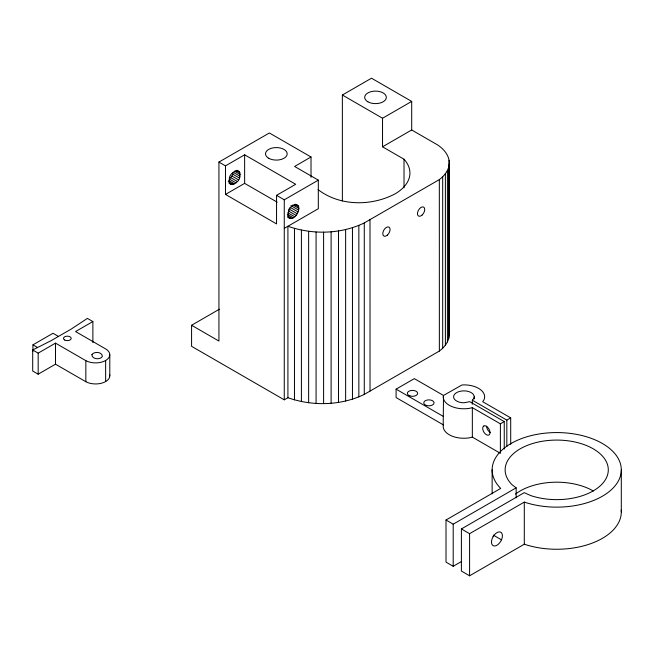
<?xml version="1.0" encoding="UTF-8"?>
<svg xmlns="http://www.w3.org/2000/svg" width="654" height="654" viewBox="0 0 654 654"><rect width="100%" height="100%" fill="white"/><g stroke="black" fill="none" stroke-linecap="round" stroke-linejoin="round"><path stroke-width="0.98" d="M219.409 309.195L191.581 325.267L191.581 346.318L284.269 399.831L287.915 397.722C312.465 406.33 340.693 405.774 364.27 394.411L439.365 351.051C444.45 347.233 448.832 341.756 449.282 335.191L449.282 163.721C449.625 155.717 443.902 149.014 437.534 144.886L411.701 129.974L382.541 146.807L404.017 159.224L404.017 187.804M311.018 177.381L311.018 156.985L269.366 132.966L218.935 162.078L218.935 341.061L191.581 325.267M284.269 399.831L284.269 199.797L276.544 195.342L276.544 223.905L225.483 194.426L225.483 165.863L218.935 162.078M287.915 397.722L287.915 226.259C312.465 234.868 340.693 234.304 364.27 222.94L439.325 179.605C444.434 175.795 448.832 170.302 449.282 163.721M294.464 399.872L294.464 228.401M301.404 401.548L301.404 230.085M308.639 402.741L308.639 231.279M316.078 403.428L316.078 231.966M311.018 156.985L294.611 166.459L318.318 180.144L318.318 208.708L284.269 228.36M323.599 403.6L323.599 232.137M331.104 403.256L331.104 231.794M338.486 402.398L338.486 230.936M342.369 200.95L342.369 95.026L371.505 78.202L411.701 101.411L411.701 129.974M345.631 401.041L345.631 229.579M352.457 399.202L352.457 227.739M358.85 396.913L358.85 225.442M364.27 394.411L364.27 222.94M442.684 348.239L442.684 176.776M445.39 345.181L445.39 173.719M447.418 341.96L447.418 170.49M448.718 338.608L448.718 167.138M449.094 160.287L449.282 335.191M239.887 176.163C241.547 166.165 228.9 172.394 229.317 179C227.657 188.99 240.304 182.76 239.887 176.163L233.331 172.378L231.917 176.032L229.464 179.082L236.02 182.867M298.665 210.106C300.627 201.326 289.346 204.939 288.398 210.948L296.123 215.411L297.251 213.752L298.665 210.106L290.94 205.642M510.7 444.303L510.7 417.873L482.652 401.687L483.927 399.921A20.715 11.96 0 0 0 463.915 384.863L461.863 385.018L443.502 395.466L443.191 396.823A20.715 11.96 0 0 0 469.278 408.374L472.343 407.646L500.384 423.833L504.25 421.601L504.25 449.045M443.502 395.466L443.191 426.302A20.715 11.96 0 0 0 469.278 437.853L472.343 437.117L500.384 453.312L500.384 423.833M504.25 421.601L469.744 401.679L463.915 402.774A10.317 5.951 0 0 1 453.598 396.823A10.317 5.951 0 0 1 463.915 390.863A10.317 5.951 0 0 1 474.224 396.823L473.872 398.36L472.327 400.191L472.327 404.254M287.801 217.226C290.466 219.801 294.275 218.019 296.123 215.411M225.483 165.863L244.629 154.81L295.69 184.289L276.544 195.342M225.483 194.426L244.629 183.373L277.206 202.176M382.541 146.807L382.541 118.243L411.701 101.411M32.945 351.165L32.945 344.854L52.999 333.27L58.214 336.279M284.269 199.797L318.318 180.144M109.619 374.472A14.192 8.191 0 0 1 102.22 383.015A14.192 8.191 0 0 1 85.838 381.707L55.492 364.188L38.169 374.186L32.7 371.031L32.7 349.972L38.169 353.135L55.492 343.129L85.838 360.648A14.192 8.191 0 0 0 105.637 360.501A14.192 8.191 0 0 0 105.899 349.072L75.553 331.553L92.876 321.547L92.876 342.606M443.502 424.945L396.095 397.575L396.095 389.155L414.325 378.625L443.379 395.4M472.327 400.191L506.825 420.113L510.7 417.873M461.07 561.745L453.197 566.29L446.012 562.121L446.012 520.004L500.711 488.424A64.582 37.286 0 0 1 545.657 433.12A64.582 37.286 0 0 1 620.294 476.423A64.582 37.286 0 0 1 524.295 502.1L469.588 533.689L469.588 575.798L524.295 544.218A64.582 37.286 0 0 0 590.325 543.809A64.582 37.286 0 0 0 621.218 510.12M453.197 566.29L453.197 524.181L516.153 487.835L511.992 484.688A51.576 29.773 0 0 1 547.889 440.518A51.576 29.773 0 0 1 607.492 475.098A51.576 29.773 0 0 1 530.827 495.609L524.23 492.675L461.397 528.931L461.397 571.04L469.588 575.798M32.7 349.972L51.175 340.636L71.237 329.06L87.407 318.392L92.876 321.547M318.048 189.603C339.72 206.272 371.235 206.337 394.902 193.968A51.298 29.618 0 0 0 404.017 159.224M236.879 170.269L239.339 171.683M295.551 204.138L298.126 205.626M235.792 170.53L239.887 172.893M294.374 204.359L298.665 206.836M234.336 171.111L240.075 174.422M292.845 204.89L298.853 208.356M232.791 174.217L239.339 178.002M298.126 211.945L290.401 207.482C288.79 210.49 286.223 215.411 289.518 218.215M231.917 176.032L238.473 179.817M289.526 209.288L297.251 213.752M230.788 177.692L237.337 181.469M287.932 212.836L294.799 216.801M228.867 180.586L234.606 183.897M287.376 214.365L293.384 217.831M228.271 181.665L233.184 184.502M287.678 215.959L291.97 218.436M229.407 183.21L231.868 184.632M288.071 217.079L290.646 218.567M229.096 183.333L230.731 184.281M396.095 389.155L443.502 416.524M493.255 535.078L501.463 539.82M32.945 344.854L37.286 347.356M342.369 95.026L382.541 118.243M446.012 520.004L453.197 524.181M461.397 528.931L469.588 533.689M439.325 179.605L439.365 351.051M621.3 469.948L621.3 512.057M524.295 502.1L524.295 544.218M516.153 487.835L516.153 497.858M506.825 420.113L506.825 446.535M492.135 469.768L492.135 493.835M474.224 396.823L474.224 398.858M472.343 407.646L472.343 437.117M370.001 219.63L370.033 391.084M244.629 154.81L244.629 183.373M109.79 354.82L109.79 375.87M105.637 360.501L105.637 381.56M85.838 360.648L85.838 381.707M55.492 343.129L55.492 364.188M38.169 353.135L38.169 374.186M490.23 432.457A5.158 2.976 60 0 1 486.584 426.138M515.499 494.072A51.576 29.773 0 0 1 593.276 490.966M91.895 354.672C91.789 359.381 100.176 360.052 102.376 356.512C102.482 351.803 94.094 351.133 91.895 354.672M493.075 536.713L492.209 538.528A7.734 4.464 -60 0 0 493.615 545.886A7.734 4.464 -60 0 0 500.809 541.185L501.683 539.37A7.734 4.464 -60 0 0 500.277 532.013A7.734 4.464 -60 0 0 493.075 536.713M483.78 426.007L483.2 426.547A5.158 2.976 60 0 0 484.14 432.539A5.158 2.976 60 0 0 488.939 434.943L489.519 434.403A5.158 2.976 60 0 0 488.579 428.419A5.158 2.976 60 0 0 483.78 426.007M64.607 339.974A3.867 2.232 0 0 0 71.082 338.968A3.867 2.232 0 0 0 66.348 336.238A3.867 2.232 0 0 0 64.607 339.974M422.043 215.101A5.158 2.976 -60 0 0 423.669 207.114A5.158 2.976 -60 0 0 417.571 212.517A5.158 2.976 -60 0 0 422.043 215.101M387.381 235.113A5.158 2.976 -60 0 0 389.016 227.126A5.158 2.976 -60 0 0 382.909 232.53A5.158 2.976 -60 0 0 387.381 235.113M367.85 101.779A10.832 6.254 0 0 0 385.974 98.975A10.832 6.254 0 0 0 372.706 91.323A10.832 6.254 0 0 0 367.85 101.779M268.688 158.26A10.832 6.254 0 0 0 286.812 155.456A10.832 6.254 0 0 0 273.544 147.796A10.832 6.254 0 0 0 268.688 158.26M426.334 405.415A5.158 2.976 0 0 0 434.068 402.839A5.158 2.976 0 0 0 426.334 400.256A5.158 2.976 0 0 0 426.334 405.415M409.927 395.94A5.158 2.976 0 0 0 417.661 393.365A5.158 2.976 0 0 0 409.927 390.781A5.158 2.976 0 0 0 409.927 395.94"/></g></svg>
